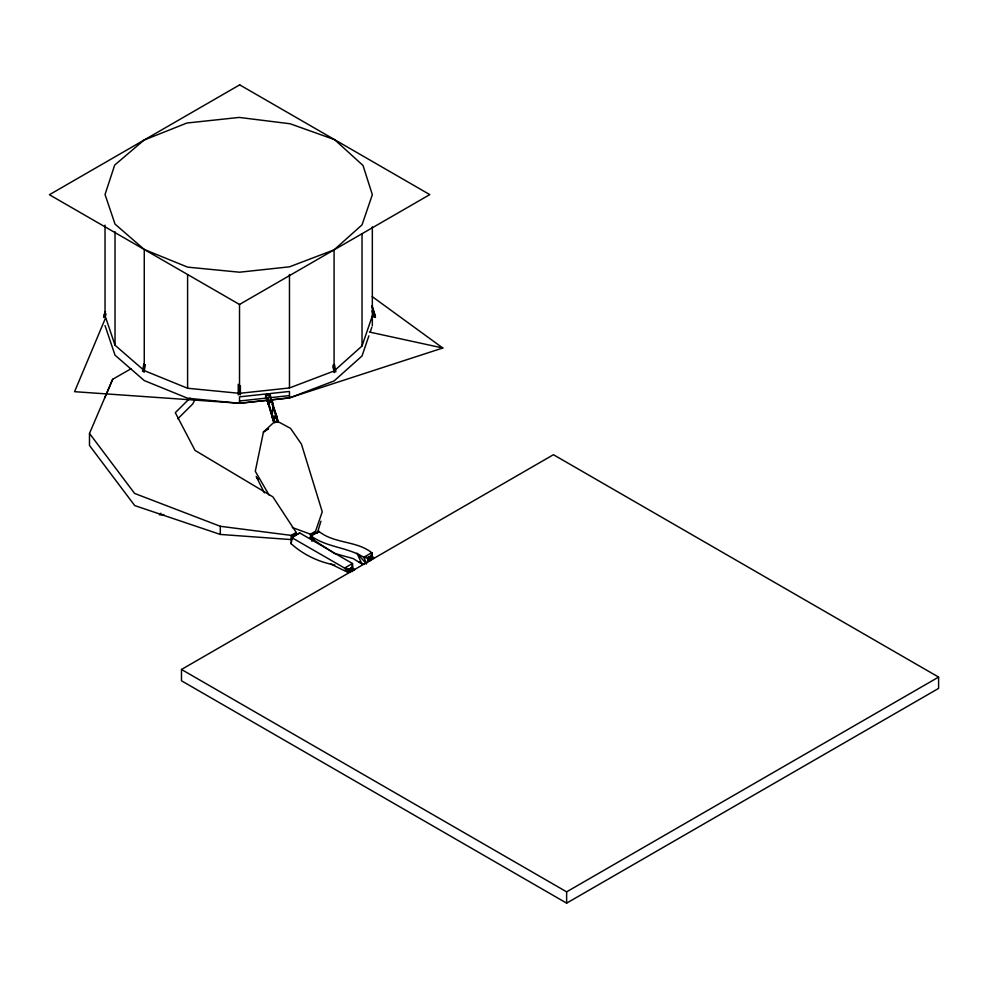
<?xml version="1.0" encoding="UTF-8"?>
<svg xmlns="http://www.w3.org/2000/svg" width="988" height="988" viewBox="0 0 988 988"><rect width="100%" height="100%" fill="white"/><g stroke="black" fill="none" stroke-linecap="round" stroke-linejoin="round"><path stroke-width="1.48" d="M292.102 539.028L291.127 539.584L220.299 534.434L220.299 526.295L134.603 493.432L89.488 433.423L112.681 379.281L131.318 368.573M278.505 422.518L269.897 394.274L266.068 394.657L273.849 422.444L266.068 396.892L266.451 394.175L270.329 394.41L266.488 394.298L266.068 395.052L266.846 394.323M272.663 418.554C270.613 413.676 277.171 397.472 267.748 400.226L274.763 422.926M267.921 400.585L267.279 400.93L268.217 403.981L268.464 402.598L272.305 402.202L272.305 404.425L276.504 415.936L273.38 418.69L273.812 422.296M368.894 335.846L362.028 355.964L334.08 380.96L289.472 397.929L271.305 399.893L289.472 397.855L289.472 391.446L270.317 393.508L270.317 397.658M310.454 538.769L310.454 534.175L315.53 531.248L322.249 511.784L301.439 444.131L290.558 428.384L279.271 422.284L274.491 421.79L263.463 431.978L255.287 471.276L269.082 495.074M311.455 537.101L311.146 535.237L314.196 533.261M311.294 538.262L311.751 535.447M311.603 537.373L311.603 535.36L311.603 537.558M353.865 569.298L351.456 567.705L348.702 569.78L348.542 571.743L349.468 569.026L344.565 568.075L291.769 537.596L295.202 535.15M349.159 571.743L349.159 569.52L351.913 567.89L352.086 571.57L349.159 569.52L350.197 572.348M369.784 559.344L368.005 560.196L368.005 558.146L368.154 561.159L370.401 559.863M370.302 556.318L371.377 556.195M374.156 557.985L371.402 559.566L368.314 557.788L371.068 556.195L374.156 557.985L370.759 556.059L368.623 557.294L367.647 562.221M311.603 534.94L318.951 531.445C334.389 543.82 356.68 540.646 371.747 552.7L371.525 556.281L368.462 557.874L368.314 560.011M334.796 564.963C318.766 562.16 303.032 554.503 291.127 543.684L292.127 536.558L299.759 532.977L352.457 563.518L353.074 569.483L351.753 567.804L348.999 569.397L352.086 571.212L354.853 569.631L351.753 567.804M143.865 363.794L142.494 371.315L144.26 371.167L144.001 372.192L145.372 364.658M291.127 543.684L291.67 538.917M349.159 569.915L349.307 568.94L351.605 567.791L352.457 563.518L344.565 568.075L347.998 572.423L348.999 571.657M314.814 533.471L311.912 534.471L311.047 536.002C326.867 547.438 347.566 547.179 363.757 557.306L371.747 552.7C373.39 554.453 366.733 560.023 368.932 557.084M105.061 311.813L103.74 316.197L105.16 316.815L106.049 313.888M105.494 311.566L103.74 317.432L105.16 316.815M317.321 533.014L320.915 521.232M358.73 562.011L364.597 564.395L361.892 563.913L353.136 558.566L334.438 553.428L310.442 537.867L311.047 536.002L318.951 531.445L316.802 533.434M276.023 421.913L277.22 418.295L273.38 418.69M313.357 538.868L310.442 537.867L312.06 534.175M335.191 369.994L362.028 345.998L372.34 315.827M370.377 331.536L371.846 327.226M267.748 400.226L269.86 394.15L265.599 394.755M371.216 556.281L371.402 559.924L369.512 560.702L370.302 559.64M368.166 559.714L369.87 560.32M105.247 318.655L74.569 391.68L239.516 403.24L266.76 400.301M104.703 397.954L112.681 379.281M194.871 399.831L192.759 403.919L177.778 418.813M311.751 535.027L311.751 534.385M311.146 535.237L312.035 534.545M292.102 537.114L292.732 535.891M292.893 536.299L292.287 537.077L293.053 536.385M311.442 535.422L312.22 534.582M368.462 558.269L368.623 557.294M271.169 400.683L271.589 400.189L271.898 402.462M160.896 513.229L159.439 514.822L163.81 514.6M190.067 398.078L175.308 412.675L195.019 450.392L272.886 496.865L296.202 532.446L296.202 535.249M334.08 249.865L362.028 224.869L372.34 194.698L363.016 165.478L334.549 139.617L290.126 123.772L239.207 117.424L186.93 123.018L143.976 140.111L114.682 165.095L105.037 194.5L115.028 224.091L144.26 249.482L187.597 267.131L239.516 272.206L289.472 266.822L334.08 249.865L334.08 370.994L289.472 387.951L239.516 393.335L187.597 388.259L144.26 370.611L144.26 249.482M268.464 402.598L271.589 399.844M239.306 387.988L239.306 394.039L238.244 394.854L238.244 384.283M271.12 400.535L271.861 402.363M272.923 419.394L272.663 416.331L276.504 415.936L277.529 420.913M266.007 394.99L270.02 394.644M220.299 526.295L291.127 535.385L296.202 532.446M293.201 536.484L292.436 536.101L294.893 535.039M294.115 535.237L295.19 535.335M291.769 537.596L299.759 532.977M312.677 534.669L312.369 534.669M314.209 533.681L314.542 533.594M310.442 537.867L311.294 537.373L311.294 535.323M311.442 537.25L311.146 536.682M311.714 541.103L314.258 539.633M181.483 669.469L553.441 454.715L938.6 677.089L938.6 688.401L566.63 903.143L181.483 680.781L181.483 669.469L566.63 891.843L938.6 677.089M266.007 396.929L266.031 394.928L267.056 394.126M267.97 400.733L267.328 401.079L267.748 400.585L268.217 403.981M369.697 560.814L371.402 559.924L368.462 557.874L369.512 560.702M311.912 534.483L314.505 533.434M292.436 536.101L294.733 534.953M268.983 393.94L269.897 394.657L268.983 394.113M315.728 532.903L318.951 531.445M372.155 310.961L374.007 316.815L375.428 316.197L372.192 305.947M289.472 397.855L442.797 348.011L372.229 296.61M239.516 400.98L266.76 398.041M269.798 397.719L289.472 395.595M266.76 400.375L239.516 403.314L187.597 398.226L144.26 380.578L115.028 355.186L105.037 325.583M366.709 563.617L363.757 557.306L368.771 557.38M333.24 367.19L334.117 371.587L335.883 371.735L334.426 364.411M313.591 533.606L314.357 533.767M295.19 535.002L292.448 536.743M294.263 535.323L295.19 535.582M363.757 557.306L368.166 558.232M369.401 332.042L442.797 348.011M268.168 403.833L269.02 404.178M220.299 534.434L134.726 505.584L89.488 445.477L89.488 433.423M292.3 527.53L310.454 534.175M374.007 316.815L375.428 317.432L371.723 305.712M330.585 563.913L347.998 572.423M310.985 536.99L311.751 537.46M351.753 568.236L350.987 567.927M292.436 537.163L292.732 535.928M348.702 569.78L344.565 568.075L348.85 571.929M350.382 572.46L348.85 571.743M239.306 394.039L240.38 394.854L240.38 385.789M105.037 315.617L115.028 345.22L143.137 369.636M256.831 477.735L258.448 479.427M366.363 563.815L356.964 553.169L361.892 563.913M256.151 476.377L264.364 492.876M272.305 404.425L276.504 418.159L276.504 415.936L276.751 418.998M266.068 396.892L265.821 396.793M334.117 371.587L334.376 372.6L332.919 365.276M277.64 421.901L277.22 418.295M371.747 552.7L372.106 557.973M266.068 394.657L266.254 397.559M566.63 891.843L566.63 903.143M372.34 226.894L372.34 325.793M362.028 234.07L362.028 345.998M291.127 535.385L291.127 539.584M289.472 274.479L289.472 387.951M265.636 398.164L265.636 394.027L239.516 396.843L239.516 403.24M239.516 304.403L239.516 393.335M187.597 274.8L187.597 388.259M115.028 231.76L115.028 345.22M105.037 225.165L105.037 314.085M268.464 428.718L263.463 431.978L268.464 428.718M239.689 84.857L49.4 194.722L239.504 304.465L429.792 194.611L239.689 84.857"/></g></svg>
